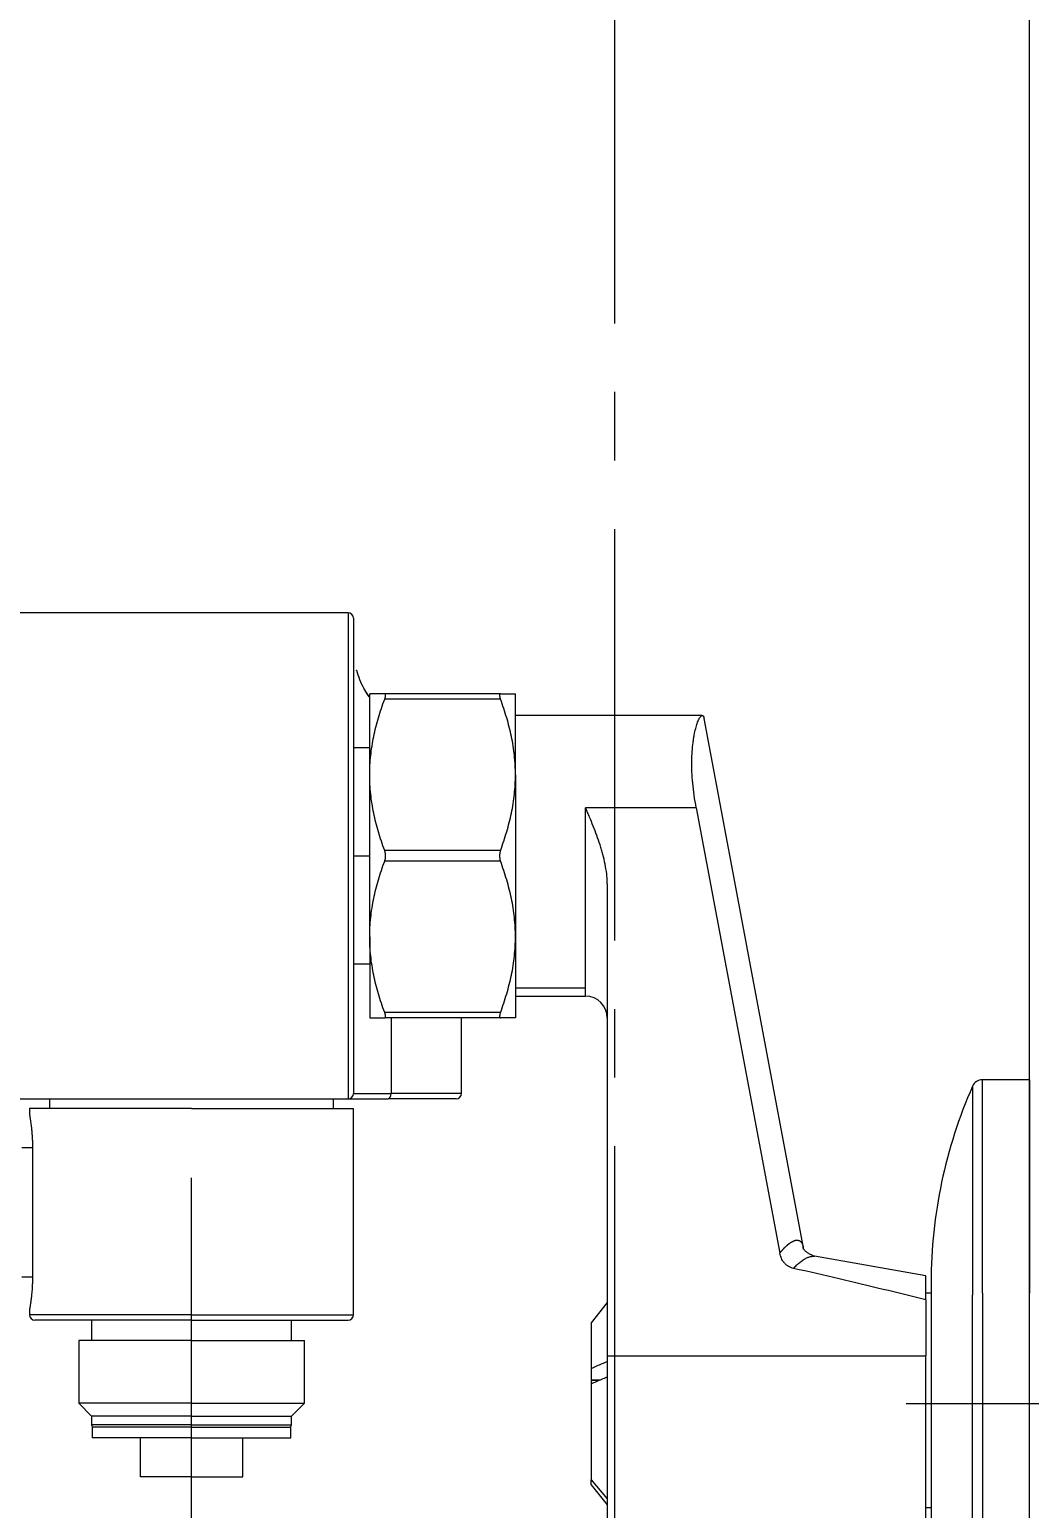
# Model space of a CAD drawing. Extents: x 3349 to 5808, y -3 to 827.
# Drawn here: x 4059.4 to 4152, y 187.7 to 324.7 of the extents above; entities that cross this region are included whole.
import ezdxf

# ---------------------------------------------------------------- set-up
doc = ezdxf.new("R2010")
doc.units = 0
doc.header["$LTSCALE"] = 4
doc.header["$MEASUREMENT"] = 0
doc.header["$PDMODE"] = 3
doc.header["$PDSIZE"] = -10
doc.linetypes.add('CENTER2', pattern=[28.575, 19.05, -3.175, 3.175, -3.175])
doc.layers.get('0').update_dxf_attribs({"linetype": 'CONTINUOUS'})
doc.layers.get('DEFPOINTS').update_dxf_attribs({"linetype": 'CONTINUOUS'})
doc.layers.add('1', color=7, linetype='CONTINUOUS')
doc.layers.add('Cneter', color=1, linetype='CENTER2', lineweight=13)
doc.layers.add('치수선', color=7, linetype='CONTINUOUS', lineweight=20)
doc.styles.add('Daelim Dimension', font='NanumGothic.ttf')
doc.dimstyles.new('DEFAULT', dxfattribs={"dimscale": 2, "dimtxt": 2, "dimasz": 2, "dimexe": 0, "dimexo": 2, "dimgap": 1, "dimtad": 1, "dimdec": 1, "dimzin": 9, "dimdsep": 46, "dimtxsty": 'Daelim Dimension', "dimcen": 0.5, "dimclrd": 252, "dimclre": 252, "dimclrt": 3, "dimadec": 1, "dimazin": 0, "dimtfac": 1, "dimtdec": 1, "dimtix": 1, "dimtmove": 0, "dimatfit": 3, "dimfxl": 1, "dimtolj": 1, "dimtzin": 1, "dimlwd": 9, "dimlwe": 9, "dimarcsym": 0})

# ---------------------------------------------------------------- blocks, each defined once
blk = doc.blocks.new('*D6')
at = {"color": 5, "lineweight": 9, "ltscale": 0.5, "transparency": 16777216}
for p, q in [((4074.37, 186.69), (4074.37, 147.69)), ((4151.97, 163.44), (4151.97, 147.69)), ((4078.37, 147.69), (4147.97, 147.69))]:
    blk.add_line(p, q, dxfattribs=at)
at = {"color": 5, "ltscale": 0.5, "transparency": 16777216}
for points in [[(4078.37, 148.36), (4078.37, 147.02), (4074.37, 147.69)], [(4147.97, 148.36), (4147.97, 147.02), (4151.97, 147.69)]]:
    blk.add_solid(points, dxfattribs=at)
at = {"layer": 'DEFPOINTS', "color": 0, "ltscale": 0.5, "transparency": 16777216}
for p in [(4074.37, 190.69), (4151.97, 167.44), (4151.97, 147.69)]:
    blk.add_point(p, dxfattribs=at)
at = {"color": 7, "ltscale": 0.5, "transparency": 16777216, "insert": (4094.56, 155.33), "char_height": 10, "attachment_point": 5, "style": 'Daelim Dimension'}
blk.add_mtext('\\A1;77.5', dxfattribs=at)
blk = doc.blocks.new('*D7')
at = {"color": 5, "lineweight": 9, "ltscale": 0.5, "transparency": 16777216}
for p, q in [((4155.97, 227.44), (4203.31, 227.44)), ((4203.31, 171.44), (4203.31, 223.44)), ((4155.97, 167.44), (4203.31, 167.44))]:
    blk.add_line(p, q, dxfattribs=at)
at = {"color": 5, "ltscale": 0.5, "transparency": 16777216}
for points in [[(4202.64, 223.44), (4203.98, 223.44), (4203.31, 227.44)], [(4202.64, 171.44), (4203.98, 171.44), (4203.31, 167.44)]]:
    blk.add_solid(points, dxfattribs=at)
at = {"layer": 'DEFPOINTS', "color": 0, "ltscale": 0.5, "transparency": 16777216}
for p in [(4151.97, 227.44), (4203.31, 227.44), (4151.97, 167.44)]:
    blk.add_point(p, dxfattribs=at)
at = {"color": 7, "ltscale": 0.5, "transparency": 16777216, "insert": (4195.87, 197.44), "char_height": 10, "attachment_point": 5, "rotation": 90, "style": 'Daelim Dimension'}
blk.add_mtext('\\A1;{\\fISOCPEUR|b0|i0|c0|p34;%%C}60', dxfattribs=at)

msp = doc.modelspace()

# ---------------------------------------------------------------- linework, layer by layer
at = {"layer": '1', "color": 7, "linetype": 'Continuous', "lineweight": 18}
for p, q in [((4088.87, 270.69), (4051.37, 270.69)), ((4088.87, 270.69), (4051.37, 270.69)), ((4089.37, 270.19), (4089.37, 226.19)), ((4089.37, 270.19), (4089.37, 226.19)), ((4090.87, 255.69), (4090.87, 263.19)), ((4090.87, 255.69), (4090.87, 263.19)), ((4102.99, 263.19), (4092.26, 263.19)), ((4102.99, 263.19), (4092.26, 263.19)), ((4104.37, 255.69), (4104.37, 263.19)), ((4104.37, 255.69), (4104.37, 263.19)), ((4121.66, 261.19), (4104.37, 261.19)), ((4131.04, 211.88), (4121.84, 260.9)), ((4090.87, 258.19), (4089.37, 258.19)), ((4090.87, 258.19), (4089.37, 258.19)), ((4090.87, 240.69), (4090.87, 255.69)), ((4090.87, 240.69), (4090.87, 255.69)), ((4104.37, 255.69), (4104.37, 240.69)), ((4104.37, 255.69), (4104.37, 240.69)), ((4121.12, 252.63), (4128.86, 211.39)), ((4112.87, 245.6), (4112.87, 201.89)), ((4090.87, 240.69), (4090.87, 233.19)), ((4090.87, 240.69), (4090.87, 233.19)), ((4104.37, 240.69), (4104.37, 233.19)), ((4104.37, 240.69), (4104.37, 233.19)), ((4089.37, 238.19), (4090.87, 238.19)), ((4089.37, 238.19), (4090.87, 238.19)), ((4104.37, 235.19), (4110.87, 235.19)), ((4102.99, 233.19), (4092.26, 233.19)), ((4102.99, 233.19), (4092.26, 233.19)), ((4099.37, 226.19), (4099.37, 233.19)), ((4099.37, 226.19), (4099.37, 233.19)), ((4151.97, 227.44), (4147.62, 227.44)), ((4151.97, 227.44), (4151.97, 207.7)), ((4146.71, 226.85), (4146.71, 207.5)), ((4051.37, 225.69), (4088.87, 225.69)), ((4051.37, 225.69), (4088.87, 225.69)), ((4059.37, 224.79), (4059.37, 224.19)), ((4059.37, 224.79), (4059.37, 224.19)), ((4074.37, 224.79), (4059.37, 224.79)), ((4074.37, 224.79), (4059.37, 224.79)), ((4061.22, 225.69), (4061.22, 224.79)), ((4061.22, 225.69), (4061.22, 224.79)), ((4074.37, 224.79), (4089.37, 224.79)), ((4074.37, 224.79), (4089.37, 224.79)), ((4087.52, 224.79), (4087.52, 225.69)), ((4087.52, 224.79), (4087.52, 225.69)), ((4088.87, 225.69), (4092.57, 225.69)), ((4088.87, 225.69), (4092.57, 225.69)), ((4089.37, 205.69), (4089.37, 224.79)), ((4089.37, 205.69), (4089.37, 224.79)), ((4098.87, 225.69), (4092.57, 225.69)), ((4098.87, 225.69), (4092.57, 225.69)), ((4142.37, 209.28), (4132.07, 211.1)), ((4142.37, 207.06), (4142.37, 209.28)), ((4142.87, 208.67), (4142.87, 201.28)), ((4112.87, 206.82), (4111.37, 204.94)), ((4142.87, 207.69), (4142.37, 207.69)), ((4142.37, 207.06), (4142.37, 201.89)), ((4146.71, 168.04), (4146.71, 207.5)), ((4151.97, 167.44), (4151.97, 207.7)), ((4059.37, 206.19), (4059.37, 205.69)), ((4059.37, 206.19), (4059.37, 205.69)), ((4074.37, 205.19), (4059.87, 205.19)), ((4074.37, 205.19), (4059.87, 205.19)), ((4065.12, 205.19), (4065.12, 203.29)), ((4065.12, 205.19), (4065.12, 203.29)), ((4074.37, 205.19), (4088.87, 205.19)), ((4074.37, 205.19), (4088.87, 205.19)), ((4083.62, 203.29), (4083.62, 205.19)), ((4083.62, 203.29), (4083.62, 205.19)), ((4111.37, 204.94), (4111.37, 200.7)), ((4063.92, 203.29), (4063.92, 197.49)), ((4063.92, 203.29), (4063.92, 197.49)), ((4074.37, 203.29), (4063.92, 203.29)), ((4074.37, 203.29), (4063.92, 203.29)), ((4074.37, 203.29), (4084.82, 203.29)), ((4074.37, 203.29), (4084.82, 203.29)), ((4084.82, 197.49), (4084.82, 203.29)), ((4084.82, 197.49), (4084.82, 203.29)), ((4112.87, 201.89), (4112.87, 185.23)), ((4142.37, 185.23), (4142.37, 201.89)), ((4111.37, 200.7), (4111.37, 199.67)), ((4142.87, 201.28), (4142.87, 186.22)), ((4111.37, 199.67), (4112.25, 199.67)), ((4111.37, 199.61), (4111.37, 199.29)), ((4112.12, 199.61), (4111.37, 199.61)), ((4111.37, 199.29), (4111.37, 190.4)), ((4063.92, 197.49), (4065.12, 196.29)), ((4063.92, 197.49), (4065.12, 196.29)), ((4074.37, 197.49), (4063.92, 197.49)), ((4074.37, 197.49), (4063.92, 197.49)), ((4074.37, 197.49), (4084.82, 197.49)), ((4074.37, 197.49), (4084.82, 197.49)), ((4083.62, 196.29), (4084.82, 197.49)), ((4083.62, 196.29), (4084.82, 197.49)), ((4065.12, 196.29), (4065.12, 195.49)), ((4065.12, 196.29), (4065.12, 195.49)), ((4074.37, 196.29), (4065.12, 196.29)), ((4074.37, 196.29), (4065.12, 196.29)), ((4074.37, 196.29), (4083.62, 196.29)), ((4074.37, 196.29), (4083.62, 196.29)), ((4083.62, 195.49), (4083.62, 196.29)), ((4083.62, 195.49), (4083.62, 196.29)), ((4065.17, 195.29), (4065.17, 194.29)), ((4065.17, 195.29), (4065.17, 194.29)), ((4074.37, 195.29), (4065.17, 195.29)), ((4074.37, 195.29), (4065.17, 195.29)), ((4074.37, 195.29), (4083.57, 195.29)), ((4074.37, 195.29), (4083.57, 195.29)), ((4083.57, 194.29), (4083.57, 195.29)), ((4083.57, 194.29), (4083.57, 195.29)), ((4074.37, 194.29), (4065.17, 194.29)), ((4074.37, 194.29), (4065.17, 194.29)), ((4069.62, 194.29), (4069.62, 190.69)), ((4069.62, 194.29), (4069.62, 190.69)), ((4074.37, 194.29), (4083.57, 194.29)), ((4074.37, 194.29), (4083.57, 194.29)), ((4079.12, 190.69), (4079.12, 194.29)), ((4079.12, 190.69), (4079.12, 194.29)), ((4074.37, 190.69), (4069.62, 190.69)), ((4074.37, 190.69), (4069.62, 190.69)), ((4074.37, 190.69), (4079.12, 190.69)), ((4074.37, 190.69), (4079.12, 190.69)), ((4111.37, 189.94), (4111.37, 190.4)), ((4111.37, 189.94), (4112.87, 188.07))]:
    msp.add_line(p, q, dxfattribs=at)
at = {"layer": '1', "color": 7, "linetype": 'Continuous', "lineweight": 13}
for p, q in [((4088.87, 270.69), (4088.87, 225.69)), ((4088.87, 270.69), (4088.87, 225.69)), ((4102.99, 262.69), (4092.26, 262.69)), ((4102.99, 262.69), (4092.26, 262.69)), ((4110.87, 235.97), (4110.87, 252.63)), ((4121.12, 252.63), (4110.87, 252.63)), ((4089.37, 248.19), (4090.87, 248.19)), ((4089.37, 248.19), (4090.87, 248.19)), ((4102.99, 248.69), (4092.26, 248.69)), ((4102.99, 248.69), (4092.26, 248.69)), ((4102.99, 247.69), (4092.26, 247.69)), ((4102.99, 247.69), (4092.26, 247.69)), ((4104.37, 235.97), (4110.87, 235.97)), ((4110.87, 235.19), (4110.87, 235.97)), ((4102.99, 233.69), (4092.26, 233.69)), ((4102.99, 233.69), (4092.26, 233.69)), ((4092.85, 233.19), (4092.85, 226.19)), ((4092.85, 233.19), (4092.85, 226.19)), ((4147.62, 207.7), (4147.62, 227.44)), ((4089.37, 226.19), (4092.85, 226.19)), ((4089.37, 226.19), (4092.85, 226.19)), ((4099.37, 226.19), (4092.85, 226.19)), ((4099.37, 226.19), (4092.85, 226.19)), ((4059.64, 221.19), (4059.64, 209.19)), ((4059.64, 221.19), (4059.64, 209.19)), ((4147.62, 207.7), (4147.62, 167.44)), ((4074.37, 205.69), (4059.37, 205.69)), ((4074.37, 205.69), (4059.37, 205.69)), ((4074.37, 205.69), (4089.37, 205.69)), ((4074.37, 205.69), (4089.37, 205.69)), ((4112.87, 201.89), (4142.37, 201.89)), ((4074.37, 195.49), (4065.12, 195.49)), ((4074.37, 195.49), (4065.12, 195.49)), ((4074.37, 195.49), (4083.62, 195.49)), ((4074.37, 195.49), (4083.62, 195.49)), ((4111.37, 190.4), (4112.87, 188.63)), ((4142.87, 187.81), (4142.37, 187.81))]:
    msp.add_line(p, q, dxfattribs=at)
at = {"layer": '1', "color": 7, "linetype": 'Continuous', "lineweight": 18}
for centre, radius, start, end in [((4088.87, 270.19), 0.5, 0, 90), ((4088.87, 270.19), 0.5, 0, 90), ((4110.87, 233.19), 2, 0, 90), ((4147.62, 226.44), 1, 90, 156.179), ((4088.87, 226.19), 0.5, 270, 0), ((4088.87, 226.19), 0.5, 270, 0), ((4098.87, 226.19), 0.5, 270, 0), ((4098.87, 226.19), 0.5, 270, 0), ((4187.87, 208.67), 45, 156.1689, 180), ((4059.87, 205.69), 0.5, 180, 270), ((4059.87, 205.69), 0.5, 180, 270), ((4088.87, 205.69), 0.5, 270, 0), ((4088.87, 205.69), 0.5, 270, 0), ((4065.32, 195.49), 0.2, 180, 270), ((4065.32, 195.49), 0.2, 180, 270), ((4083.42, 195.49), 0.2, 270, 0), ((4083.42, 195.49), 0.2, 270, 0)]:
    msp.add_arc(centre, radius, start, end, dxfattribs=at)
at = {"layer": '1', "color": 7, "linetype": 'Continuous', "lineweight": 13}
msp.add_ellipse((4092.57, 226.19), major_axis=(0, 0.5), ratio=0.565217, start_param=3.141593, end_param=4.712389, dxfattribs=at)
msp.add_ellipse((4092.57, 226.19), major_axis=(0, 0.5), ratio=0.565217, start_param=3.141593, end_param=4.712389, dxfattribs=at)
at = {"layer": '1', "color": 7, "linetype": 'Continuous', "lineweight": 18}
for points, degree in [([(4089.67, 265.35), (4089.67, 265.37), (4089.66, 265.37), (4089.66, 265.37)], 3), ([(4089.67, 265.35), (4089.67, 265.37), (4089.66, 265.37), (4089.66, 265.37)], 3), ([(4132.04, 211.1), (4130.98, 211.56), (4131.02, 211.97)], 2), ([(4142.37, 207.06), (4141.08, 207.39), (4138.44, 208.04), (4134.36, 209.01), (4131.55, 209.66), (4130.12, 209.98)], 3), ([(4112.87, 201.34), (4112.71, 201.27), (4112.37, 201.13), (4111.87, 200.92), (4111.54, 200.77), (4111.37, 200.7)], 3), ([(4111.37, 199.29), (4111.54, 199.36), (4111.87, 199.51), (4112.37, 199.72), (4112.71, 199.86), (4112.87, 199.94)], 3)]:
    msp.add_open_spline(points, degree=degree, dxfattribs=at)
for points, knots in [([(4090.78, 262.98), (4090.63, 263.2), (4090.17, 263.94), (4089.84, 264.75), (4089.67, 265.35)], [0, 0, 0, 0, 0.298893, 1, 1, 1, 1]), ([(4090.83, 262.92), (4090.66, 263.15), (4090.18, 263.92), (4089.84, 264.75), (4089.67, 265.35)], [0, 0, 0, 0, 0.31948, 1, 1, 1, 1]), ([(4092.26, 263.19), (4092.05, 263.19), (4091.85, 263.19), (4091.51, 263.19), (4091.37, 263.19), (4091.13, 263.19), (4091.03, 263.19), (4090.91, 263.19), (4090.87, 263.19), (4090.87, 263.19)], [0, 0, 0, 0, 0.250112, 0.250112, 0.500223, 0.500223, 0.750335, 0.750335, 1, 1, 1, 1]), ([(4092.26, 263.19), (4092.05, 263.19), (4091.85, 263.19), (4091.51, 263.19), (4091.37, 263.19), (4091.13, 263.19), (4091.03, 263.19), (4090.91, 263.19), (4090.87, 263.19), (4090.87, 263.19)], [0, 0, 0, 0, 0.250112, 0.250112, 0.500223, 0.500223, 0.750335, 0.750335, 1, 1, 1, 1]), ([(4092.26, 262.69), (4092.27, 262.72), (4092.29, 262.76), (4092.31, 262.83), (4092.32, 262.86), (4092.33, 262.91), (4092.33, 262.92), (4092.34, 262.95), (4092.34, 262.97), (4092.34, 263.01), (4092.35, 263.03), (4092.35, 263.06), (4092.34, 263.07), (4092.34, 263.09), (4092.34, 263.1), (4092.34, 263.13), (4092.33, 263.14), (4092.32, 263.16), (4092.32, 263.16), (4092.31, 263.17), (4092.3, 263.18), (4092.29, 263.18), (4092.27, 263.19), (4092.26, 263.19)], [0, 0, 0, 0, 0.125, 0.125, 0.25, 0.25, 0.3125, 0.3125, 0.375, 0.375, 0.5, 0.5, 0.5625, 0.5625, 0.625, 0.625, 0.75, 0.75, 0.8125, 0.8125, 0.875, 0.875, 1, 1, 1, 1]), ([(4092.26, 262.69), (4092.27, 262.72), (4092.29, 262.76), (4092.31, 262.83), (4092.32, 262.86), (4092.33, 262.91), (4092.33, 262.92), (4092.34, 262.95), (4092.34, 262.97), (4092.34, 263.01), (4092.35, 263.03), (4092.35, 263.06), (4092.34, 263.07), (4092.34, 263.09), (4092.34, 263.1), (4092.34, 263.13), (4092.33, 263.14), (4092.32, 263.16), (4092.32, 263.16), (4092.31, 263.17), (4092.3, 263.18), (4092.29, 263.18), (4092.27, 263.19), (4092.26, 263.19)], [0, 0, 0, 0, 0.125, 0.125, 0.25, 0.25, 0.3125, 0.3125, 0.375, 0.375, 0.5, 0.5, 0.5625, 0.5625, 0.625, 0.625, 0.75, 0.75, 0.8125, 0.8125, 0.875, 0.875, 1, 1, 1, 1]), ([(4102.99, 263.19), (4102.97, 263.19), (4102.96, 263.18), (4102.94, 263.17), (4102.93, 263.17), (4102.92, 263.15), (4102.92, 263.14), (4102.91, 263.13), (4102.91, 263.12), (4102.9, 263.1), (4102.9, 263.08), (4102.9, 263.04), (4102.9, 263.03), (4102.9, 263.01), (4102.9, 262.99), (4102.91, 262.95), (4102.91, 262.92), (4102.93, 262.88), (4102.93, 262.86), (4102.94, 262.83), (4102.94, 262.81), (4102.96, 262.76), (4102.97, 262.72), (4102.99, 262.69)], [0, 0, 0, 0, 0.125, 0.125, 0.25, 0.25, 0.3125, 0.3125, 0.375, 0.375, 0.5, 0.5, 0.5625, 0.5625, 0.625, 0.625, 0.75, 0.75, 0.8125, 0.8125, 0.875, 0.875, 1, 1, 1, 1]), ([(4102.99, 263.19), (4102.97, 263.19), (4102.96, 263.18), (4102.94, 263.17), (4102.93, 263.17), (4102.92, 263.15), (4102.92, 263.14), (4102.91, 263.13), (4102.91, 263.12), (4102.9, 263.1), (4102.9, 263.08), (4102.9, 263.04), (4102.9, 263.03), (4102.9, 263.01), (4102.9, 262.99), (4102.91, 262.95), (4102.91, 262.92), (4102.93, 262.88), (4102.93, 262.86), (4102.94, 262.83), (4102.94, 262.81), (4102.96, 262.76), (4102.97, 262.72), (4102.99, 262.69)], [0, 0, 0, 0, 0.125, 0.125, 0.25, 0.25, 0.3125, 0.3125, 0.375, 0.375, 0.5, 0.5, 0.5625, 0.5625, 0.625, 0.625, 0.75, 0.75, 0.8125, 0.8125, 0.875, 0.875, 1, 1, 1, 1]), ([(4102.99, 263.19), (4103.2, 263.19), (4103.39, 263.19), (4103.73, 263.19), (4103.88, 263.19), (4104.12, 263.19), (4104.21, 263.19), (4104.34, 263.19), (4104.37, 263.19), (4104.37, 263.19)], [0, 0, 0, 0, 0.250112, 0.250112, 0.500223, 0.500223, 0.750335, 0.750335, 1, 1, 1, 1]), ([(4102.99, 263.19), (4103.2, 263.19), (4103.39, 263.19), (4103.73, 263.19), (4103.88, 263.19), (4104.12, 263.19), (4104.21, 263.19), (4104.34, 263.19), (4104.37, 263.19), (4104.37, 263.19)], [0, 0, 0, 0, 0.250112, 0.250112, 0.500223, 0.500223, 0.750335, 0.750335, 1, 1, 1, 1]), ([(4090.87, 255.69), (4090.87, 256.29), (4090.91, 256.88), (4091.03, 258.07), (4091.13, 258.65), (4091.37, 259.82), (4091.51, 260.4), (4091.85, 261.55), (4092.05, 262.12), (4092.26, 262.69)], [0, 0, 0, 0, 0.25, 0.25, 0.5, 0.5, 0.75, 0.75, 1, 1, 1, 1]), ([(4090.87, 255.69), (4090.87, 256.29), (4090.91, 256.88), (4091.03, 258.07), (4091.13, 258.65), (4091.37, 259.82), (4091.51, 260.4), (4091.85, 261.55), (4092.05, 262.12), (4092.26, 262.69)], [0, 0, 0, 0, 0.25, 0.25, 0.5, 0.5, 0.75, 0.75, 1, 1, 1, 1]), ([(4104.37, 255.69), (4104.37, 256.29), (4104.34, 256.88), (4104.21, 258.07), (4104.12, 258.65), (4103.88, 259.82), (4103.73, 260.4), (4103.39, 261.55), (4103.2, 262.12), (4102.99, 262.69)], [0, 0, 0, 0, 0.25, 0.25, 0.5, 0.5, 0.75, 0.75, 1, 1, 1, 1]), ([(4104.37, 255.69), (4104.37, 256.29), (4104.34, 256.88), (4104.21, 258.07), (4104.12, 258.65), (4103.88, 259.82), (4103.73, 260.4), (4103.39, 261.55), (4103.2, 262.12), (4102.99, 262.69)], [0, 0, 0, 0, 0.25, 0.25, 0.5, 0.5, 0.75, 0.75, 1, 1, 1, 1]), ([(4121.12, 252.63), (4121.04, 253.03), (4120.98, 253.42), (4120.87, 254.18), (4120.83, 254.56), (4120.76, 255.28), (4120.74, 255.63), (4120.72, 256.02), (4120.72, 256.06), (4120.72, 256.15), (4120.72, 256.19), (4120.71, 256.32), (4120.71, 256.57), (4120.71, 256.81), (4120.71, 257.28), (4120.72, 257.58), (4120.76, 258.15), (4120.79, 258.42), (4120.83, 258.73), (4120.84, 258.8), (4120.85, 258.89), (4120.85, 258.92), (4120.86, 258.98), (4120.89, 259.13), (4120.91, 259.27), (4120.97, 259.59), (4121.02, 259.79), (4121.11, 260.15), (4121.16, 260.31), (4121.23, 260.52), (4121.25, 260.59), (4121.29, 260.66), (4121.29, 260.68), (4121.3, 260.71), (4121.32, 260.75), (4121.34, 260.79), (4121.4, 260.92), (4121.45, 261), (4121.54, 261.12), (4121.58, 261.16), (4121.64, 261.18), (4121.66, 261.19), (4121.68, 261.19), (4121.7, 261.18), (4121.71, 261.18), (4121.72, 261.17), (4121.72, 261.17), (4121.76, 261.15), (4121.78, 261.1), (4121.82, 261), (4121.83, 260.96), (4121.84, 260.92)], [0, 0, 0, 0, 0.068804, 0.068804, 0.137608, 0.137608, 0.206413, 0.206413, 0.215013, 0.215013, 0.223614, 0.223614, 0.240815, 0.275217, 0.275217, 0.344021, 0.344021, 0.412825, 0.412825, 0.430026, 0.430026, 0.438627, 0.438627, 0.447227, 0.481629, 0.481629, 0.550433, 0.550433, 0.619238, 0.619238, 0.65364, 0.65364, 0.66224, 0.66224, 0.670841, 0.688042, 0.688042, 0.756846, 0.756846, 0.82565, 0.82565, 0.860052, 0.860052, 0.877253, 0.885854, 0.885854, 0.894454, 0.894454, 0.963259, 0.963259, 1, 1, 1, 1]), ([(4092.26, 248.69), (4092.05, 249.26), (4091.85, 249.83), (4091.51, 250.98), (4091.37, 251.56), (4091.13, 252.72), (4091.03, 253.31), (4090.91, 254.49), (4090.87, 255.09), (4090.87, 255.69)], [0, 0, 0, 0, 0.25, 0.25, 0.5, 0.5, 0.75, 0.75, 1, 1, 1, 1]), ([(4092.26, 248.69), (4092.05, 249.26), (4091.85, 249.83), (4091.51, 250.98), (4091.37, 251.56), (4091.13, 252.72), (4091.03, 253.31), (4090.91, 254.49), (4090.87, 255.09), (4090.87, 255.69)], [0, 0, 0, 0, 0.25, 0.25, 0.5, 0.5, 0.75, 0.75, 1, 1, 1, 1]), ([(4102.99, 248.69), (4103.2, 249.26), (4103.39, 249.83), (4103.73, 250.98), (4103.88, 251.56), (4104.12, 252.72), (4104.21, 253.31), (4104.34, 254.49), (4104.37, 255.09), (4104.37, 255.69)], [0, 0, 0, 0, 0.25, 0.25, 0.5, 0.5, 0.75, 0.75, 1, 1, 1, 1]), ([(4102.99, 248.69), (4103.2, 249.26), (4103.39, 249.83), (4103.73, 250.98), (4103.88, 251.56), (4104.12, 252.72), (4104.21, 253.31), (4104.34, 254.49), (4104.37, 255.09), (4104.37, 255.69)], [0, 0, 0, 0, 0.25, 0.25, 0.5, 0.5, 0.75, 0.75, 1, 1, 1, 1]), ([(4112.87, 245.6), (4112.87, 245.76), (4112.87, 245.91), (4112.85, 246.21), (4112.84, 246.37), (4112.78, 246.82), (4112.74, 247.12), (4112.62, 247.72), (4112.55, 248.01), (4112.43, 248.46), (4112.38, 248.6), (4112.32, 248.82), (4112.3, 248.9), (4112.25, 249.04), (4112.23, 249.12), (4112.11, 249.48), (4112.01, 249.77), (4111.8, 250.35), (4111.69, 250.64), (4111.46, 251.21), (4111.34, 251.5), (4111.17, 251.92), (4111.08, 252.14), (4110.98, 252.38), (4110.93, 252.49), (4110.9, 252.56), (4110.89, 252.6), (4110.87, 252.63)], [0, 0, 0, 0, 0.0625, 0.0625, 0.125, 0.125, 0.25, 0.25, 0.375, 0.375, 0.4375, 0.4375, 0.46875, 0.46875, 0.5, 0.5, 0.625, 0.625, 0.75, 0.75, 0.875, 0.875, 0.9375, 0.96875, 0.984375, 0.984375, 1, 1, 1, 1]), ([(4092.26, 247.69), (4092.27, 247.72), (4092.29, 247.76), (4092.31, 247.84), (4092.32, 247.88), (4092.33, 247.95), (4092.33, 247.97), (4092.34, 248.01), (4092.34, 248.03), (4092.34, 248.1), (4092.35, 248.14), (4092.35, 248.21), (4092.34, 248.23), (4092.34, 248.28), (4092.34, 248.3), (4092.34, 248.36), (4092.33, 248.41), (4092.32, 248.47), (4092.32, 248.49), (4092.31, 248.53), (4092.3, 248.55), (4092.29, 248.61), (4092.27, 248.65), (4092.26, 248.69)], [0, 0, 0, 0, 0.125, 0.125, 0.25, 0.25, 0.3125, 0.3125, 0.375, 0.375, 0.5, 0.5, 0.5625, 0.5625, 0.625, 0.625, 0.75, 0.75, 0.8125, 0.8125, 0.875, 0.875, 1, 1, 1, 1]), ([(4092.26, 247.69), (4092.27, 247.72), (4092.29, 247.76), (4092.31, 247.84), (4092.32, 247.88), (4092.33, 247.95), (4092.33, 247.97), (4092.34, 248.01), (4092.34, 248.03), (4092.34, 248.1), (4092.35, 248.14), (4092.35, 248.21), (4092.34, 248.23), (4092.34, 248.28), (4092.34, 248.3), (4092.34, 248.36), (4092.33, 248.41), (4092.32, 248.47), (4092.32, 248.49), (4092.31, 248.53), (4092.3, 248.55), (4092.29, 248.61), (4092.27, 248.65), (4092.26, 248.69)], [0, 0, 0, 0, 0.125, 0.125, 0.25, 0.25, 0.3125, 0.3125, 0.375, 0.375, 0.5, 0.5, 0.5625, 0.5625, 0.625, 0.625, 0.75, 0.75, 0.8125, 0.8125, 0.875, 0.875, 1, 1, 1, 1]), ([(4102.99, 248.69), (4102.97, 248.65), (4102.96, 248.61), (4102.94, 248.53), (4102.93, 248.49), (4102.92, 248.43), (4102.92, 248.41), (4102.91, 248.36), (4102.91, 248.34), (4102.9, 248.28), (4102.9, 248.23), (4102.9, 248.17), (4102.9, 248.14), (4102.9, 248.1), (4102.9, 248.08), (4102.91, 248.01), (4102.91, 247.97), (4102.93, 247.9), (4102.93, 247.88), (4102.94, 247.84), (4102.94, 247.82), (4102.96, 247.76), (4102.97, 247.72), (4102.99, 247.69)], [0, 0, 0, 0, 0.125, 0.125, 0.25, 0.25, 0.3125, 0.3125, 0.375, 0.375, 0.5, 0.5, 0.5625, 0.5625, 0.625, 0.625, 0.75, 0.75, 0.8125, 0.8125, 0.875, 0.875, 1, 1, 1, 1]), ([(4102.99, 248.69), (4102.97, 248.65), (4102.96, 248.61), (4102.94, 248.53), (4102.93, 248.49), (4102.92, 248.43), (4102.92, 248.41), (4102.91, 248.36), (4102.91, 248.34), (4102.9, 248.28), (4102.9, 248.23), (4102.9, 248.17), (4102.9, 248.14), (4102.9, 248.1), (4102.9, 248.08), (4102.91, 248.01), (4102.91, 247.97), (4102.93, 247.9), (4102.93, 247.88), (4102.94, 247.84), (4102.94, 247.82), (4102.96, 247.76), (4102.97, 247.72), (4102.99, 247.69)], [0, 0, 0, 0, 0.125, 0.125, 0.25, 0.25, 0.3125, 0.3125, 0.375, 0.375, 0.5, 0.5, 0.5625, 0.5625, 0.625, 0.625, 0.75, 0.75, 0.8125, 0.8125, 0.875, 0.875, 1, 1, 1, 1]), ([(4090.87, 240.69), (4090.87, 241.29), (4090.91, 241.88), (4091.03, 243.07), (4091.13, 243.65), (4091.37, 244.82), (4091.51, 245.4), (4091.85, 246.55), (4092.05, 247.12), (4092.26, 247.69)], [0, 0, 0, 0, 0.25, 0.25, 0.5, 0.5, 0.75, 0.75, 1, 1, 1, 1]), ([(4090.87, 240.69), (4090.87, 241.29), (4090.91, 241.88), (4091.03, 243.07), (4091.13, 243.65), (4091.37, 244.82), (4091.51, 245.4), (4091.85, 246.55), (4092.05, 247.12), (4092.26, 247.69)], [0, 0, 0, 0, 0.25, 0.25, 0.5, 0.5, 0.75, 0.75, 1, 1, 1, 1]), ([(4104.37, 240.69), (4104.37, 241.29), (4104.34, 241.88), (4104.21, 243.07), (4104.12, 243.65), (4103.88, 244.82), (4103.73, 245.4), (4103.39, 246.55), (4103.2, 247.12), (4102.99, 247.69)], [0, 0, 0, 0, 0.25, 0.25, 0.5, 0.5, 0.75, 0.75, 1, 1, 1, 1]), ([(4104.37, 240.69), (4104.37, 241.29), (4104.34, 241.88), (4104.21, 243.07), (4104.12, 243.65), (4103.88, 244.82), (4103.73, 245.4), (4103.39, 246.55), (4103.2, 247.12), (4102.99, 247.69)], [0, 0, 0, 0, 0.25, 0.25, 0.5, 0.5, 0.75, 0.75, 1, 1, 1, 1]), ([(4092.26, 233.69), (4092.05, 234.26), (4091.85, 234.83), (4091.51, 235.98), (4091.37, 236.56), (4091.13, 237.72), (4091.03, 238.31), (4090.91, 239.49), (4090.87, 240.09), (4090.87, 240.69)], [0, 0, 0, 0, 0.25, 0.25, 0.5, 0.5, 0.75, 0.75, 1, 1, 1, 1]), ([(4092.26, 233.69), (4092.05, 234.26), (4091.85, 234.83), (4091.51, 235.98), (4091.37, 236.56), (4091.13, 237.72), (4091.03, 238.31), (4090.91, 239.49), (4090.87, 240.09), (4090.87, 240.69)], [0, 0, 0, 0, 0.25, 0.25, 0.5, 0.5, 0.75, 0.75, 1, 1, 1, 1]), ([(4102.99, 233.69), (4103.2, 234.26), (4103.39, 234.83), (4103.73, 235.98), (4103.88, 236.56), (4104.12, 237.72), (4104.21, 238.31), (4104.34, 239.49), (4104.37, 240.09), (4104.37, 240.69)], [0, 0, 0, 0, 0.25, 0.25, 0.5, 0.5, 0.75, 0.75, 1, 1, 1, 1]), ([(4102.99, 233.69), (4103.2, 234.26), (4103.39, 234.83), (4103.73, 235.98), (4103.88, 236.56), (4104.12, 237.72), (4104.21, 238.31), (4104.34, 239.49), (4104.37, 240.09), (4104.37, 240.69)], [0, 0, 0, 0, 0.25, 0.25, 0.5, 0.5, 0.75, 0.75, 1, 1, 1, 1]), ([(4090.87, 233.19), (4090.87, 233.19), (4090.91, 233.19), (4091.03, 233.19), (4091.13, 233.19), (4091.37, 233.19), (4091.51, 233.19), (4091.85, 233.19), (4092.05, 233.19), (4092.26, 233.19)], [0, 0, 0, 0, 0.249662, 0.249662, 0.499774, 0.499774, 0.749887, 0.749887, 1, 1, 1, 1]), ([(4090.87, 233.19), (4090.87, 233.19), (4090.91, 233.19), (4091.03, 233.19), (4091.13, 233.19), (4091.37, 233.19), (4091.51, 233.19), (4091.85, 233.19), (4092.05, 233.19), (4092.26, 233.19)], [0, 0, 0, 0, 0.249662, 0.249662, 0.499774, 0.499774, 0.749887, 0.749887, 1, 1, 1, 1]), ([(4092.26, 233.19), (4092.27, 233.19), (4092.29, 233.19), (4092.31, 233.2), (4092.32, 233.21), (4092.33, 233.23), (4092.33, 233.23), (4092.34, 233.25), (4092.34, 233.25), (4092.34, 233.28), (4092.35, 233.3), (4092.35, 233.33), (4092.34, 233.34), (4092.34, 233.37), (4092.34, 233.38), (4092.34, 233.42), (4092.33, 233.45), (4092.32, 233.5), (4092.32, 233.51), (4092.31, 233.55), (4092.3, 233.56), (4092.29, 233.61), (4092.27, 233.65), (4092.26, 233.69)], [0, 0, 0, 0, 0.125, 0.125, 0.25, 0.25, 0.3125, 0.3125, 0.375, 0.375, 0.5, 0.5, 0.5625, 0.5625, 0.625, 0.625, 0.75, 0.75, 0.8125, 0.8125, 0.875, 0.875, 1, 1, 1, 1]), ([(4092.26, 233.19), (4092.27, 233.19), (4092.29, 233.19), (4092.31, 233.2), (4092.32, 233.21), (4092.33, 233.23), (4092.33, 233.23), (4092.34, 233.25), (4092.34, 233.25), (4092.34, 233.28), (4092.35, 233.3), (4092.35, 233.33), (4092.34, 233.34), (4092.34, 233.37), (4092.34, 233.38), (4092.34, 233.42), (4092.33, 233.45), (4092.32, 233.5), (4092.32, 233.51), (4092.31, 233.55), (4092.3, 233.56), (4092.29, 233.61), (4092.27, 233.65), (4092.26, 233.69)], [0, 0, 0, 0, 0.125, 0.125, 0.25, 0.25, 0.3125, 0.3125, 0.375, 0.375, 0.5, 0.5, 0.5625, 0.5625, 0.625, 0.625, 0.75, 0.75, 0.8125, 0.8125, 0.875, 0.875, 1, 1, 1, 1]), ([(4102.99, 233.69), (4102.97, 233.65), (4102.96, 233.61), (4102.94, 233.55), (4102.93, 233.51), (4102.92, 233.47), (4102.92, 233.45), (4102.91, 233.42), (4102.91, 233.41), (4102.9, 233.37), (4102.9, 233.34), (4102.9, 233.31), (4102.9, 233.3), (4102.9, 233.28), (4102.9, 233.27), (4102.91, 233.25), (4102.91, 233.23), (4102.93, 233.21), (4102.93, 233.21), (4102.94, 233.2), (4102.94, 233.2), (4102.96, 233.19), (4102.97, 233.19), (4102.99, 233.19)], [0, 0, 0, 0, 0.125, 0.125, 0.25, 0.25, 0.3125, 0.3125, 0.375, 0.375, 0.5, 0.5, 0.5625, 0.5625, 0.625, 0.625, 0.75, 0.75, 0.8125, 0.8125, 0.875, 0.875, 1, 1, 1, 1]), ([(4102.99, 233.69), (4102.97, 233.65), (4102.96, 233.61), (4102.94, 233.55), (4102.93, 233.51), (4102.92, 233.47), (4102.92, 233.45), (4102.91, 233.42), (4102.91, 233.41), (4102.9, 233.37), (4102.9, 233.34), (4102.9, 233.31), (4102.9, 233.3), (4102.9, 233.28), (4102.9, 233.27), (4102.91, 233.25), (4102.91, 233.23), (4102.93, 233.21), (4102.93, 233.21), (4102.94, 233.2), (4102.94, 233.2), (4102.96, 233.19), (4102.97, 233.19), (4102.99, 233.19)], [0, 0, 0, 0, 0.125, 0.125, 0.25, 0.25, 0.3125, 0.3125, 0.375, 0.375, 0.5, 0.5, 0.5625, 0.5625, 0.625, 0.625, 0.75, 0.75, 0.8125, 0.8125, 0.875, 0.875, 1, 1, 1, 1]), ([(4104.37, 233.19), (4104.37, 233.19), (4104.34, 233.19), (4104.21, 233.19), (4104.12, 233.19), (4103.88, 233.19), (4103.73, 233.19), (4103.39, 233.19), (4103.2, 233.19), (4102.99, 233.19)], [0, 0, 0, 0, 0.249663, 0.249663, 0.499776, 0.499776, 0.749888, 0.749888, 1, 1, 1, 1]), ([(4104.37, 233.19), (4104.37, 233.19), (4104.34, 233.19), (4104.21, 233.19), (4104.12, 233.19), (4103.88, 233.19), (4103.73, 233.19), (4103.39, 233.19), (4103.2, 233.19), (4102.99, 233.19)], [0, 0, 0, 0, 0.249663, 0.249663, 0.499776, 0.499776, 0.749888, 0.749888, 1, 1, 1, 1]), ([(4059.37, 224.19), (4059.37, 224.19), (4059.37, 224.19), (4059.37, 224.18), (4059.38, 224.16), (4059.39, 224.11), (4059.4, 224.05), (4059.41, 223.97), (4059.43, 223.86), (4059.45, 223.71), (4059.47, 223.54), (4059.5, 223.37), (4059.52, 223.21), (4059.54, 223.05), (4059.55, 222.89), (4059.57, 222.72), (4059.58, 222.55), (4059.59, 222.41), (4059.6, 222.31), (4059.6, 222.26), (4059.61, 222.21), (4059.61, 222.16), (4059.61, 222.1), (4059.62, 222.05), (4059.62, 222), (4059.62, 221.95), (4059.62, 221.89), (4059.63, 221.84), (4059.63, 221.79), (4059.63, 221.73), (4059.63, 221.68), (4059.63, 221.62), (4059.63, 221.57), (4059.64, 221.52), (4059.64, 221.46), (4059.64, 221.41), (4059.64, 221.35), (4059.64, 221.3), (4059.64, 221.24), (4059.64, 221.21), (4059.64, 221.19)], [0, 0, 0, 0, 0.000126, 0.046864, 0.093248, 0.13958, 0.186164, 0.233296, 0.294042, 0.354658, 0.415757, 0.477939, 0.520603, 0.563161, 0.605802, 0.648711, 0.692071, 0.736059, 0.748256, 0.760409, 0.772523, 0.7846, 0.796645, 0.808661, 0.820651, 0.83262, 0.844571, 0.856507, 0.868433, 0.880352, 0.892269, 0.904186, 0.916107, 0.928037, 0.939979, 0.951937, 0.963914, 0.975915, 0.987942, 1, 1, 1, 1]), ([(4059.37, 224.19), (4059.37, 224.19), (4059.37, 224.19), (4059.37, 224.18), (4059.38, 224.16), (4059.39, 224.11), (4059.4, 224.05), (4059.41, 223.97), (4059.43, 223.86), (4059.45, 223.71), (4059.47, 223.54), (4059.5, 223.37), (4059.52, 223.21), (4059.54, 223.05), (4059.55, 222.89), (4059.57, 222.72), (4059.58, 222.55), (4059.59, 222.41), (4059.6, 222.31), (4059.6, 222.26), (4059.61, 222.21), (4059.61, 222.16), (4059.61, 222.1), (4059.62, 222.05), (4059.62, 222), (4059.62, 221.95), (4059.62, 221.89), (4059.63, 221.84), (4059.63, 221.79), (4059.63, 221.73), (4059.63, 221.68), (4059.63, 221.62), (4059.63, 221.57), (4059.64, 221.52), (4059.64, 221.46), (4059.64, 221.41), (4059.64, 221.35), (4059.64, 221.3), (4059.64, 221.24), (4059.64, 221.21), (4059.64, 221.19)], [0, 0, 0, 0, 0.000126, 0.046864, 0.093248, 0.13958, 0.186164, 0.233296, 0.294042, 0.354658, 0.415757, 0.477939, 0.520603, 0.563161, 0.605802, 0.648711, 0.692071, 0.736059, 0.748256, 0.760409, 0.772523, 0.7846, 0.796645, 0.808661, 0.820651, 0.83262, 0.844571, 0.856507, 0.868433, 0.880352, 0.892269, 0.904186, 0.916107, 0.928037, 0.939979, 0.951937, 0.963914, 0.975915, 0.987942, 1, 1, 1, 1]), ([(4128.86, 211.39), (4128.86, 211.4), (4128.88, 211.42), (4128.89, 211.44), (4128.91, 211.46), (4128.93, 211.48), (4128.95, 211.51), (4128.97, 211.53), (4128.99, 211.55), (4129, 211.57), (4129.02, 211.59), (4129.04, 211.61), (4129.06, 211.63), (4129.08, 211.66), (4129.09, 211.68), (4129.11, 211.7), (4129.13, 211.72), (4129.15, 211.74), (4129.16, 211.75), (4129.18, 211.77), (4129.2, 211.79), (4129.22, 211.81), (4129.23, 211.83), (4129.25, 211.85), (4129.27, 211.87), (4129.29, 211.89), (4129.3, 211.9), (4129.32, 211.92), (4129.34, 211.94), (4129.36, 211.96), (4129.37, 211.97), (4129.39, 211.99), (4129.41, 212), (4129.42, 212.02), (4129.44, 212.04), (4129.46, 212.05), (4129.47, 212.07), (4129.49, 212.08), (4129.51, 212.1), (4129.52, 212.11), (4129.54, 212.13), (4129.56, 212.14), (4129.57, 212.16), (4129.59, 212.17), (4129.61, 212.18), (4129.62, 212.2), (4129.64, 212.21), (4129.65, 212.22), (4129.67, 212.24), (4129.69, 212.25), (4129.7, 212.26), (4129.72, 212.27), (4129.73, 212.29), (4129.75, 212.3), (4129.77, 212.31), (4129.78, 212.32), (4129.8, 212.33), (4129.81, 212.34), (4129.83, 212.35), (4129.84, 212.36), (4129.86, 212.37), (4129.87, 212.38), (4129.89, 212.39), (4129.9, 212.4), (4129.92, 212.41), (4129.93, 212.42), (4129.95, 212.43), (4129.96, 212.44), (4129.98, 212.45), (4129.99, 212.45), (4130.01, 212.46), (4130.02, 212.47), (4130.04, 212.48), (4130.05, 212.48), (4130.06, 212.49), (4130.08, 212.5), (4130.09, 212.51), (4130.11, 212.51), (4130.12, 212.52), (4130.13, 212.52), (4130.15, 212.53), (4130.16, 212.53), (4130.17, 212.54), (4130.19, 212.54), (4130.2, 212.55), (4130.21, 212.55), (4130.23, 212.56), (4130.24, 212.56), (4130.25, 212.57), (4130.27, 212.57), (4130.28, 212.57), (4130.29, 212.58), (4130.31, 212.58), (4130.32, 212.58), (4130.33, 212.58), (4130.34, 212.59), (4130.36, 212.59), (4130.37, 212.59), (4130.38, 212.59), (4130.39, 212.59), (4130.4, 212.59), (4130.42, 212.59), (4130.43, 212.6), (4130.44, 212.6), (4130.45, 212.6), (4130.46, 212.6), (4130.47, 212.6), (4130.49, 212.6), (4130.5, 212.59), (4130.52, 212.59), (4130.54, 212.59), (4130.56, 212.59), (4130.58, 212.58), (4130.6, 212.58), (4130.62, 212.57), (4130.64, 212.56), (4130.66, 212.55), (4130.68, 212.54), (4130.7, 212.53), (4130.72, 212.52), (4130.73, 212.51), (4130.75, 212.5), (4130.77, 212.49), (4130.78, 212.47), (4130.8, 212.46), (4130.81, 212.44), (4130.83, 212.42), (4130.84, 212.41), (4130.86, 212.39), (4130.87, 212.37), (4130.88, 212.35), (4130.9, 212.33), (4130.91, 212.3), (4130.92, 212.28), (4130.93, 212.26), (4130.94, 212.23), (4130.95, 212.21), (4130.96, 212.18), (4130.97, 212.15), (4130.98, 212.12), (4130.99, 212.09), (4131, 212.06), (4131.01, 212.03), (4131.01, 212), (4131.02, 211.97), (4131.02, 211.95), (4131.03, 211.94)], [0, 0, 0, 0, 0.005717, 0.01143, 0.017141, 0.022847, 0.028551, 0.034251, 0.039948, 0.045642, 0.051332, 0.05702, 0.062704, 0.068385, 0.074064, 0.079739, 0.085412, 0.091082, 0.096748, 0.102413, 0.108074, 0.113733, 0.119389, 0.125042, 0.130693, 0.136342, 0.141988, 0.147631, 0.153272, 0.158911, 0.164548, 0.170182, 0.175814, 0.181444, 0.187072, 0.192697, 0.198321, 0.203943, 0.209563, 0.215181, 0.220797, 0.226411, 0.232023, 0.237634, 0.243243, 0.24885, 0.254456, 0.26006, 0.265663, 0.271264, 0.276864, 0.282463, 0.28806, 0.293656, 0.299251, 0.304844, 0.310437, 0.316028, 0.321618, 0.327207, 0.332796, 0.338383, 0.343969, 0.349555, 0.35514, 0.360724, 0.366307, 0.37189, 0.377472, 0.383054, 0.388635, 0.394215, 0.399795, 0.405375, 0.410955, 0.416534, 0.422113, 0.427691, 0.43327, 0.438848, 0.444426, 0.450005, 0.455583, 0.461161, 0.46674, 0.472319, 0.477898, 0.483477, 0.489056, 0.494636, 0.500216, 0.505796, 0.511377, 0.516959, 0.522541, 0.528124, 0.533707, 0.539291, 0.544876, 0.550462, 0.556048, 0.561635, 0.567223, 0.572813, 0.578403, 0.583994, 0.589586, 0.59518, 0.600774, 0.611747, 0.622706, 0.633653, 0.644587, 0.655509, 0.666419, 0.677317, 0.688205, 0.699081, 0.709948, 0.720804, 0.73165, 0.742488, 0.753316, 0.764136, 0.774947, 0.785751, 0.796547, 0.807336, 0.818119, 0.828895, 0.839665, 0.850429, 0.861188, 0.871942, 0.882692, 0.893438, 0.904179, 0.914918, 0.925653, 0.936386, 0.947116, 0.957845, 0.968572, 0.979298, 0.990023, 1, 1, 1, 1]), ([(4130.12, 209.98), (4130.03, 210), (4129.87, 210.05), (4129.71, 210.13), (4129.6, 210.19), (4129.57, 210.22), (4129.5, 210.27), (4129.47, 210.29), (4129.37, 210.38), (4129.32, 210.44), (4129.24, 210.53), (4129.21, 210.57), (4129.16, 210.63), (4129.14, 210.67), (4129.07, 210.77), (4129.04, 210.85), (4128.99, 210.94), (4128.99, 210.96), (4128.97, 211), (4128.95, 211.06), (4128.93, 211.11), (4128.89, 211.23), (4128.87, 211.31), (4128.86, 211.39)], [0, 0, 0, 0, 0.125, 0.25, 0.25, 0.3125, 0.3125, 0.375, 0.375, 0.5, 0.5, 0.5625, 0.5625, 0.625, 0.625, 0.75, 0.75, 0.78125, 0.78125, 0.8125, 0.875, 0.875, 1, 1, 1, 1]), ([(4130.12, 209.98), (4130.14, 210), (4130.26, 210.13), (4130.48, 210.35), (4130.8, 210.61), (4131.11, 210.83), (4131.41, 210.99), (4131.69, 211.08), (4131.9, 211.11), (4132.02, 211.11), (4132.07, 211.1)], [0, 0, 0, 0, 0.028154, 0.156075, 0.297984, 0.451926, 0.604248, 0.75441, 0.905568, 1, 1, 1, 1]), ([(4131.03, 211.94), (4131.03, 211.94), (4131.02, 211.95), (4131.02, 211.96), (4131.02, 211.97), (4131.02, 211.97)], [0, 0, 0, 0, 0.328264, 0.837835, 1, 1, 1, 1]), ([(4059.64, 209.19), (4059.64, 209.18), (4059.64, 209.16), (4059.64, 209.13), (4059.64, 209.11), (4059.64, 209.08), (4059.64, 209.06), (4059.64, 209.03), (4059.64, 209), (4059.64, 208.98), (4059.64, 208.95), (4059.64, 208.93), (4059.64, 208.9), (4059.64, 208.87), (4059.64, 208.85), (4059.63, 208.82), (4059.63, 208.8), (4059.63, 208.77), (4059.63, 208.74), (4059.63, 208.72), (4059.63, 208.69), (4059.63, 208.67), (4059.63, 208.64), (4059.63, 208.62), (4059.63, 208.59), (4059.63, 208.56), (4059.63, 208.54), (4059.62, 208.51), (4059.62, 208.49), (4059.62, 208.46), (4059.62, 208.44), (4059.62, 208.41), (4059.62, 208.38), (4059.62, 208.36), (4059.62, 208.33), (4059.62, 208.31), (4059.61, 208.28), (4059.61, 208.26), (4059.61, 208.23), (4059.61, 208.21), (4059.61, 208.18), (4059.61, 208.16), (4059.6, 208.13), (4059.6, 208.11), (4059.6, 208.08), (4059.6, 208.06), (4059.6, 208.03), (4059.59, 207.92), (4059.58, 207.73), (4059.55, 207.48), (4059.53, 207.24), (4059.5, 207.04), (4059.48, 206.87), (4059.46, 206.73), (4059.44, 206.6), (4059.42, 206.49), (4059.41, 206.39), (4059.39, 206.3), (4059.38, 206.24), (4059.37, 206.2), (4059.37, 206.19), (4059.37, 206.19), (4059.37, 206.19)], [0, 0, 0, 0, 0.005747, 0.011488, 0.017224, 0.022956, 0.028683, 0.034407, 0.040127, 0.045844, 0.051558, 0.057271, 0.062981, 0.06869, 0.074399, 0.080107, 0.085814, 0.091522, 0.097231, 0.102942, 0.108653, 0.114367, 0.120083, 0.125802, 0.131525, 0.137251, 0.142981, 0.148715, 0.154455, 0.1602, 0.165951, 0.171708, 0.177471, 0.183241, 0.189019, 0.194805, 0.200599, 0.206401, 0.212213, 0.218034, 0.223864, 0.229705, 0.235557, 0.241419, 0.247293, 0.253178, 0.259076, 0.264986, 0.330834, 0.395209, 0.458711, 0.521964, 0.571202, 0.619874, 0.668285, 0.716742, 0.765553, 0.825002, 0.88345, 0.941487, 0.999717, 1, 1, 1, 1]), ([(4059.64, 209.19), (4059.64, 209.18), (4059.64, 209.16), (4059.64, 209.13), (4059.64, 209.11), (4059.64, 209.08), (4059.64, 209.06), (4059.64, 209.03), (4059.64, 209), (4059.64, 208.98), (4059.64, 208.95), (4059.64, 208.93), (4059.64, 208.9), (4059.64, 208.87), (4059.64, 208.85), (4059.63, 208.82), (4059.63, 208.8), (4059.63, 208.77), (4059.63, 208.74), (4059.63, 208.72), (4059.63, 208.69), (4059.63, 208.67), (4059.63, 208.64), (4059.63, 208.62), (4059.63, 208.59), (4059.63, 208.56), (4059.63, 208.54), (4059.62, 208.51), (4059.62, 208.49), (4059.62, 208.46), (4059.62, 208.44), (4059.62, 208.41), (4059.62, 208.38), (4059.62, 208.36), (4059.62, 208.33), (4059.62, 208.31), (4059.61, 208.28), (4059.61, 208.26), (4059.61, 208.23), (4059.61, 208.21), (4059.61, 208.18), (4059.61, 208.16), (4059.6, 208.13), (4059.6, 208.11), (4059.6, 208.08), (4059.6, 208.06), (4059.6, 208.03), (4059.59, 207.92), (4059.58, 207.73), (4059.55, 207.48), (4059.53, 207.24), (4059.5, 207.04), (4059.48, 206.87), (4059.46, 206.73), (4059.44, 206.6), (4059.42, 206.49), (4059.41, 206.39), (4059.39, 206.3), (4059.38, 206.24), (4059.37, 206.2), (4059.37, 206.19), (4059.37, 206.19), (4059.37, 206.19)], [0, 0, 0, 0, 0.005747, 0.011488, 0.017224, 0.022956, 0.028683, 0.034407, 0.040127, 0.045844, 0.051558, 0.057271, 0.062981, 0.06869, 0.074399, 0.080107, 0.085814, 0.091522, 0.097231, 0.102942, 0.108653, 0.114367, 0.120083, 0.125802, 0.131525, 0.137251, 0.142981, 0.148715, 0.154455, 0.1602, 0.165951, 0.171708, 0.177471, 0.183241, 0.189019, 0.194805, 0.200599, 0.206401, 0.212213, 0.218034, 0.223864, 0.229705, 0.235557, 0.241419, 0.247293, 0.253178, 0.259076, 0.264986, 0.330834, 0.395209, 0.458711, 0.521964, 0.571202, 0.619874, 0.668285, 0.716742, 0.765553, 0.825002, 0.88345, 0.941487, 0.999717, 1, 1, 1, 1])]:
    msp.add_open_spline(points, degree=3, knots=knots, dxfattribs=at)
at = {"layer": '1', "color": 7, "linetype": 'Continuous', "lineweight": 13}
msp.add_rational_spline([(4058.66, 221.19), (4059.15, 221.19), (4059.54, 221.19), (4059.64, 221.19)], [1.17169096587, 0.972300518482, 0.946579155725, 1.0945268776], degree=3, dxfattribs=at)
msp.add_rational_spline([(4058.66, 221.19), (4059.15, 221.19), (4059.54, 221.19), (4059.64, 221.19)], [1.17169096587, 0.972300518482, 0.946579155725, 1.0945268776], degree=3, dxfattribs=at)
for points, knots in [([(4131.05, 211.74), (4131.05, 211.75), (4131.05, 211.76), (4131.05, 211.78), (4131.05, 211.8), (4131.05, 211.81), (4131.04, 211.83), (4131.04, 211.85), (4131.04, 211.87), (4131.04, 211.88), (4131.03, 211.9), (4131.03, 211.92), (4131.03, 211.93), (4131.03, 211.94), (4131.03, 211.94)], [0, 0, 0, 0, 0.083921, 0.172432, 0.260931, 0.349417, 0.437892, 0.526356, 0.61481, 0.703255, 0.79169, 0.880118, 0.968538, 1, 1, 1, 1]), ([(4058.66, 209.19), (4058.71, 209.19), (4058.77, 209.19), (4058.89, 209.19), (4058.94, 209.19), (4059.05, 209.19), (4059.1, 209.19), (4059.2, 209.19), (4059.25, 209.19), (4059.34, 209.19), (4059.38, 209.19), (4059.45, 209.19), (4059.49, 209.19), (4059.55, 209.19), (4059.57, 209.19), (4059.61, 209.19), (4059.63, 209.19), (4059.64, 209.19)], [0, 0, 0, 0, 0.125, 0.125, 0.25, 0.25, 0.375, 0.375, 0.5, 0.5, 0.625, 0.625, 0.75, 0.75, 0.875, 0.875, 1, 1, 1, 1]), ([(4058.66, 209.19), (4058.71, 209.19), (4058.77, 209.19), (4058.89, 209.19), (4058.94, 209.19), (4059.05, 209.19), (4059.1, 209.19), (4059.2, 209.19), (4059.25, 209.19), (4059.34, 209.19), (4059.38, 209.19), (4059.45, 209.19), (4059.49, 209.19), (4059.55, 209.19), (4059.57, 209.19), (4059.61, 209.19), (4059.63, 209.19), (4059.64, 209.19)], [0, 0, 0, 0, 0.125, 0.125, 0.25, 0.25, 0.375, 0.375, 0.5, 0.5, 0.625, 0.625, 0.75, 0.75, 0.875, 0.875, 1, 1, 1, 1])]:
    msp.add_open_spline(points, degree=3, knots=knots, dxfattribs=at)
at = {"layer": 'Cneter', "lineweight": 5, "ltscale": 0.5}
for p, q in [((4113.58, 126.05), (4113.58, 411.5)), ((4074.37, 126.05), (4074.37, 218.38)), ((4178.67, 197.44), (4135.97, 197.44))]:
    msp.add_line(p, q, dxfattribs=at)
at = {"layer": '치수선'}
msp.add_line((4151.97, 100.48), (4151.97, 572.16), dxfattribs=at)

# ---------------------------------------------------------------- dimensions: what is measured, and where the dimension line sits
at = {"color": 5, "ltscale": 0.5}
dim = msp.add_linear_dim(base=(4203.31, 227.44), p1=(4151.97, 167.44), p2=(4151.97, 227.44), angle=90, text='{\\fISOCPEUR|b0|i0|c0|p34;%%C}<>', dimstyle='DEFAULT', override={"dimtxt": 5, "dimclrd": 5, "dimclre": 5, "dimclrt": 7}, dxfattribs=at)
dim.commit()
dim.dimension.update_dxf_attribs({"geometry": '*D7', "text_midpoint": (4195.87, 197.44)})
dim = msp.add_linear_dim(base=(4151.97, 147.69), p1=(4074.37, 190.69), p2=(4151.97, 167.44), text='77.5', dimstyle='DEFAULT', override={"dimtxt": 5, "dimclrd": 5, "dimclre": 5, "dimclrt": 7}, dxfattribs=at)
dim.commit()
dim.dimension.update_dxf_attribs({"geometry": '*D6', "text_midpoint": (4094.56, 147.69), "dimtype": 160})

doc.saveas('drawing.dxf')
